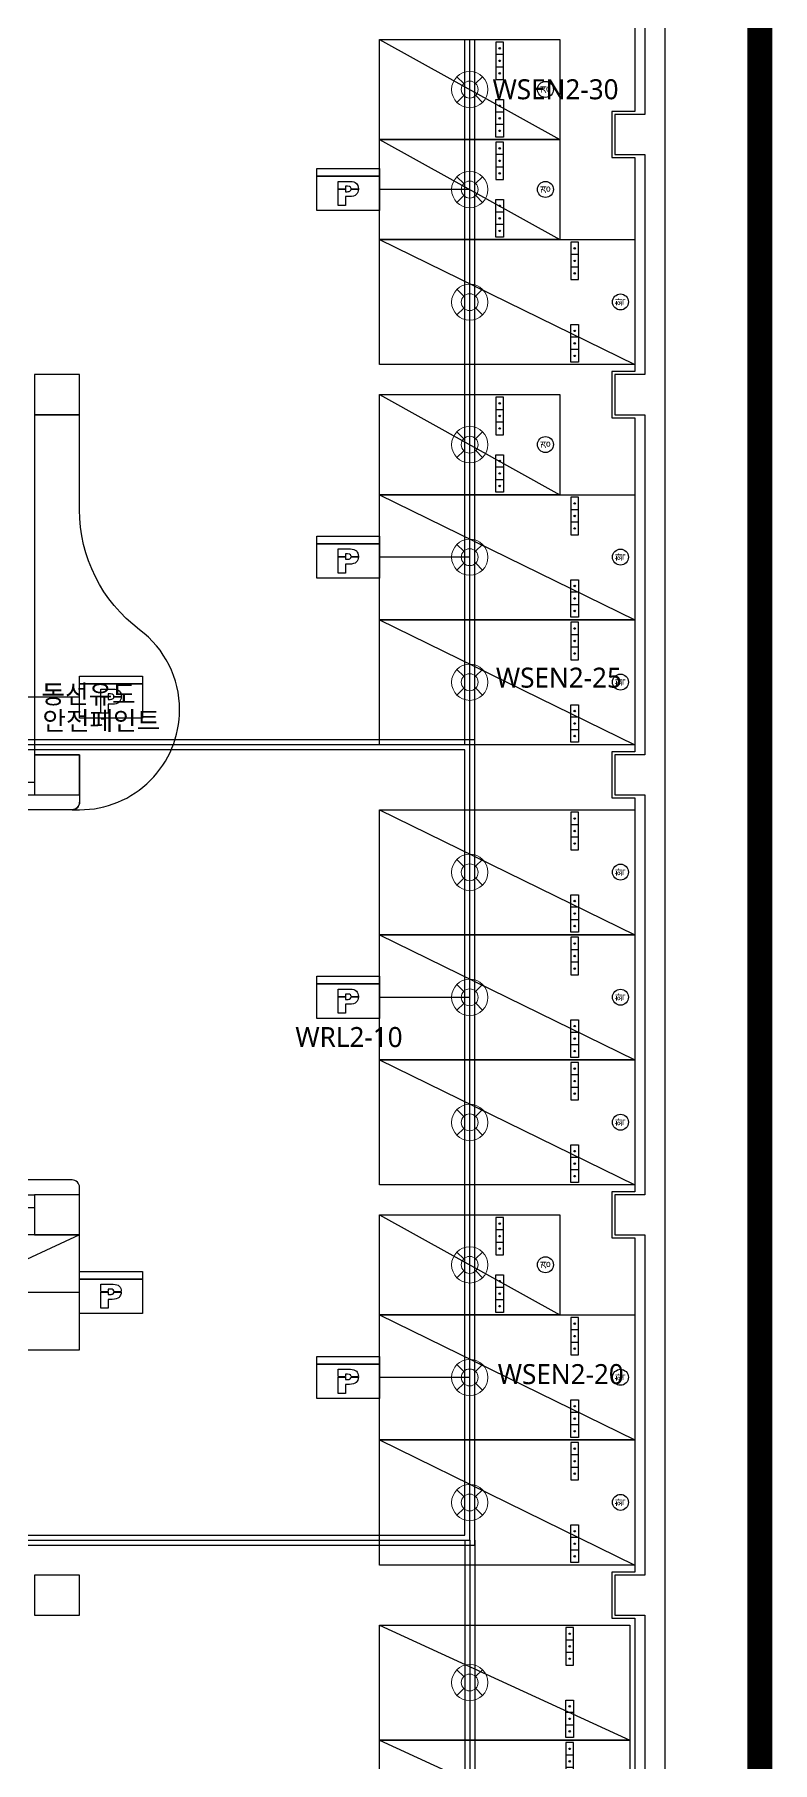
# Model space of a CAD drawing. Header units: millimetres. Extents: x -105683 to 94728, y -31127 to 151123.
# Drawn here: x 79975 to 94728, y 12448 to 46995 of the extents above; entities that cross this region are included whole.
import ezdxf
from ezdxf.enums import TextEntityAlignment as Align

# ---------------------------------------------------------------- set-up
doc = ezdxf.new("R2010")
doc.units = ezdxf.units.MM
doc.linetypes.add('AUDIT_D_080121100638-0', pattern=[0])
doc.linetypes.add('HIDDEN', pattern=[9.525, 6.35, -3.175])
for name, color, linetype in [('e-plan', 9, 'Continuous'), ('E-TEXT', 6, 'Continuous'), ('구역', 5, 'Continuous'), ('레이스웨이', 3, 'Continuous'), ('만공차등', 6, 'Continuous'), ('유도배선', 6, 'Continuous')]:
    doc.layers.add(name, color=color, linetype=linetype)
doc.layers.add('초음파센서', color=1, linetype='AUDIT_D_080121100638-0', lineweight=13)
doc.styles.add('xr_plan$0$USUN', font='malgun_0.ttf')
doc.styles.add('xr_plan$0$신화문자', font='malgun_0.ttf', dxfattribs={"width": 0.9})
doc.styles.add('Xref-지하1층$0$USUN', font='malgun_0.ttf')

# ---------------------------------------------------------------- blocks, each defined once
blk = doc.blocks.new('xr_plan$0$직각주차')
at = {"layer": 'e-plan'}
for p, q in [((2300, 5000), (0, 0)), ((0, 0), (0, 5000)), ((0, 5000), (2300, 5000)), ((2300, 5000), (2300, 0)), ((300, 1125), (300, 1275)), ((550, 1125), (550, 1275)), ((1750, 1125), (1750, 1275)), ((2000, 1125), (2000, 1275)), ((2300, 0), (0, 0))]:
    blk.add_line(p, q, dxfattribs=at)
for points in [[(800, 1275), (800, 1125), (50, 1125), (50, 1275)], [(2250, 1125), (2250, 1275), (1500, 1275), (1500, 1125)]]:
    blk.add_lwpolyline(points, close=True, dxfattribs=at)
for centre in [(175, 1200), (425, 1200), (675, 1200), (1625, 1200), (1875, 1200), (2125, 1200)]:
    blk.add_circle(centre, 15, dxfattribs=at)
blk = doc.blocks.new('xr_plan$0$확장형주차')
at = {"layer": 'e-plan', "linetype": 'Continuous'}
blk.add_line((2500, 5100), (0, 0), dxfattribs=at)
at = {"layer": 'e-plan'}
for p, q in [((0, 0), (0, 5100)), ((0, 5100), (2500, 5100)), ((2500, 5100), (2500, 0)), ((300, 1125), (300, 1275)), ((550, 1125), (550, 1275)), ((1950, 1125), (1950, 1275)), ((2200, 1125), (2200, 1275)), ((2500, 0), (0, 0))]:
    blk.add_line(p, q, dxfattribs=at)
for points in [[(800, 1275), (800, 1125), (50, 1125), (50, 1275)], [(2450, 1125), (2450, 1275), (1700, 1275), (1700, 1125)]]:
    blk.add_lwpolyline(points, close=True, dxfattribs=at)
for centre, radius in [((175, 1200), 15), ((425, 1200), 15), ((675, 1200), 15), ((1825, 1200), 15), ((2075, 1200), 15), ((2325, 1200), 15), ((1253, 285), 160)]:
    blk.add_circle(centre, radius, dxfattribs=at)
at = {"layer": 'e-plan', "style": 'xr_plan$0$신화문자', "width": 0.8}
blk.add_text('확', height=160, dxfattribs=at).set_placement((1253, 285), align=Align.MIDDLE_CENTER)
blk = doc.blocks.new('xr_plan$0$경형직각주차')
at = {"layer": 'e-plan', "linetype": 'Continuous'}
blk.add_line((2000, 3600), (0, 0), dxfattribs=at)
at = {"layer": 'e-plan'}
for p, q in [((0, 0), (0, 3600)), ((0, 3600), (2000, 3600)), ((2000, 3600), (2000, 0)), ((300, 1125), (300, 1275)), ((550, 1125), (550, 1275)), ((1450, 1125), (1450, 1275)), ((1700, 1125), (1700, 1275)), ((2000, 0), (0, 0))]:
    blk.add_line(p, q, dxfattribs=at)
for points in [[(800, 1275), (800, 1125), (50, 1125), (50, 1275)], [(1950, 1125), (1950, 1275), (1200, 1275), (1200, 1125)]]:
    blk.add_lwpolyline(points, close=True, dxfattribs=at)
for centre, radius in [((175, 1200), 15), ((425, 1200), 15), ((675, 1200), 15), ((1325, 1200), 15), ((1575, 1200), 15), ((1825, 1200), 15), ((1003, 285), 160)]:
    blk.add_circle(centre, radius, dxfattribs=at)
at = {"layer": 'e-plan', "style": 'xr_plan$0$신화문자', "width": 0.8}
blk.add_text('경', height=160, dxfattribs=at).set_placement((1003, 285), align=Align.MIDDLE_CENTER)
blk = doc.blocks.new('Xref-지하1층')
at = {"layer": 'e-plan'}
for p, q in [((96100, 81000), (96100, -7900)), ((95700, 59300), (95700, 57300)), ((95700, 56500), (95700, 52100)), ((95700, 51300), (95700, 44500)), ((81500, 43950), (83500, 43950)), ((81500, 43700), (83500, 43700)), ((95700, 43700), (95700, 35700)), ((84250, 43400), (40150, 43400)), ((84250, 36000), (40150, 36000)), ((81500, 35700), (83500, 35700)), ((81500, 35450), (83500, 35450)), ((95700, 34900), (95700, 28100)), ((95700, 27300), (95700, 20100))]:
    blk.add_line(p, q, dxfattribs=at)
at = {"layer": 'e-plan', "linetype": 'Continuous'}
for p, q in [((95500, 59300), (95500, 57360)), ((95500, 57360), (95040, 57360)), ((95040, 57360), (95040, 56440)), ((95040, 56440), (95500, 56440)), ((95500, 56440), (95500, 52160)), ((95500, 52160), (95040, 52160)), ((95040, 52160), (95040, 51240)), ((95040, 51240), (95500, 51240)), ((95500, 51240), (95500, 44560)), ((95500, 44560), (95040, 44560)), ((95040, 44560), (95040, 43640)), ((84400, 43700), (84400, 43550)), ((95040, 43640), (95500, 43640)), ((95500, 43640), (95500, 35760)), ((84400, 35700), (84400, 35850)), ((95500, 35760), (95040, 35760)), ((95040, 35760), (95040, 34840)), ((95040, 34840), (95500, 34840)), ((95500, 34840), (95500, 28160)), ((95500, 28160), (95040, 28160)), ((95040, 28160), (95040, 27240)), ((95040, 27240), (95500, 27240)), ((95500, 27240), (95500, 20160))]:
    blk.add_line(p, q, dxfattribs=at)
at = {"layer": 'e-plan'}
for points in [[(95700, 57300), (95100, 57300), (95100, 56500), (95700, 56500)], [(95700, 52100), (95100, 52100), (95100, 51300), (95700, 51300)], [(95700, 44500), (95100, 44500), (95100, 43700), (95700, 43700)], [(95700, 35700), (95100, 35700), (95100, 34900), (95700, 34900)], [(95700, 28100), (95100, 28100), (95100, 27300), (95700, 27300)]]:
    blk.add_lwpolyline(points, dxfattribs=at)
for points in [[(83500, 51300), (84400, 51300), (84400, 52100), (83500, 52100)], [(83500, 43700), (84400, 43700), (84400, 44500), (83500, 44500)], [(83500, 34900), (84400, 34900), (84400, 35700), (83500, 35700)], [(83500, 27300), (84400, 27300), (84400, 28100), (83500, 28100)]]:
    blk.add_lwpolyline(points, close=True, dxfattribs=at)
blk.add_lwpolyline([(85600, 47000, -0.236068), (84400, 49400), (84400, 51300), (83500, 51300), (83500, 44500), (84400, 44500), (84400, 43700), (84400, 43550, -0.414214), (84250, 43400), (84400, 43400, 0.414214), (86400, 45400, 0.236068)], format="xyb", close=True, dxfattribs=at)
at = {"layer": 'e-plan', "linetype": 'Continuous'}
for centre, start, end in [((84250, 43550), 270, 0), ((84250, 35850), 0, 90)]:
    blk.add_arc(centre, 150, start, end, dxfattribs=at)
for name, p, rotation in [('xr_plan$0$경형직각주차', (94000, 56800), 90), ('xr_plan$0$경형직각주차', (94000, 54800), 90), ('xr_plan$0$확장형주차', (95500, 52300), 90.00000000000001), ('xr_plan$0$경형직각주차', (94000, 49700), 90), ('xr_plan$0$확장형주차', (95500, 47200), 90.00000000000001), ('xr_plan$0$확장형주차', (95500, 44700), 90.00000000000001), ('xr_plan$0$확장형주차', (95500, 40900), 90.00000000000001), ('xr_plan$0$확장형주차', (95500, 38400), 90.00000000000001), ('xr_plan$0$확장형주차', (95500, 35900), 90.00000000000001), ('xr_plan$0$경형직각주차', (94000, 33300), 90), ('xr_plan$0$확장형주차', (95500, 30800), 90.00000000000001), ('xr_plan$0$확장형주차', (95500, 28300), 90.00000000000001), ('xr_plan$0$직각주차', (95400, 24800), 90.00000000000001), ('xr_plan$0$직각주차', (95400, 22500), 90.00000000000001)]:
    blk.add_blockref(name, p, dxfattribs=dict(at, rotation=rotation))
at = {"layer": 'e-plan', "linetype": 'Continuous', "xscale": -1, "rotation": 270}
blk.add_blockref('xr_plan$0$직각주차', (79400, 32600), dxfattribs=at)
at = {"layer": 'e-plan', "ltscale": 3, "style": 'xr_plan$0$USUN'}
for s, p in [('동선유도', (84581, 45711)), ('안전페인트', (84834, 45180))]:
    blk.add_text(s, height=375, dxfattribs=at).set_placement(p, align=Align.MIDDLE_CENTER)
blk = doc.blocks.new('센서')
at = {"layer": '초음파센서'}
for p, q in [((-256, 256), (-120, 119)), ((119, 120), (256, 256)), ((-256, -256), (-119, -120)), ((120, -119), (256, -256))]:
    blk.add_line(p, q, dxfattribs=at)
for major_axis, start_param, end_param in [((0, 362), 2.801804347482335, 9.08498965466192), ((0, 169), 2.862310370331366, 9.145495677510953)]:
    blk.add_ellipse((0, 0), major_axis=major_axis, ratio=1, start_param=start_param, end_param=end_param, dxfattribs=at)
blk = doc.blocks.new('만공차등')
at = {"layer": '만공차등', "color": 2}
for p, q in [((256, 773), (1281, 773)), ((256, 86), (256, 773)), ((1281, 647), (256, 647)), ((256, 647), (1281, 647)), ((1281, 773), (1281, 86)), ((602, 442), (724, 442)), ((602, 436), (724, 436)), ((817, 442), (935, 442)), ((817, 436), (935, 436)), ((1281, 86), (256, 86))]:
    blk.add_line(p, q, dxfattribs=at)
for points in [[(602, 563), (602, 563), (804, 563), (804, 563)], [(602, 442), (602, 509), (602, 563), (602, 563)], [(602, 170), (602, 170), (602, 322), (602, 436)], [(758, 483), (758, 483), (724, 483), (724, 483)], [(724, 483), (724, 483), (724, 463), (724, 442)], [(724, 436), (724, 415), (724, 395), (724, 395)], [(724, 395), (724, 395), (754, 395), (754, 395)], [(790, 316), (790, 316), (724, 316), (724, 316)], [(724, 316), (724, 316), (724, 170), (724, 170)], [(754, 395), (777, 395), (793, 399), (803, 407)], [(805, 470), (797, 479), (781, 483), (758, 483)], [(900, 349), (876, 327), (839, 316), (790, 316)], [(803, 407), (812, 415), (817, 425), (817, 436)], [(804, 563), (848, 563), (881, 552), (902, 531)], [(817, 442), (816, 453), (812, 462), (805, 470)], [(935, 436), (934, 400), (922, 370), (900, 349)], [(724, 170), (724, 170), (602, 170), (602, 170)]]:
    blk.add_open_spline(points, degree=3, dxfattribs=at)
blk.add_open_spline([(902, 531), (924, 510), (935, 481), (935, 442), (935, 442), (935, 442), (935, 442)], degree=3, knots=[0.4989771, 0.4989771, 0.4989771, 0.4989771, 0.9979543, 0.9979543, 0.9979543, 1, 1, 1, 1], dxfattribs=at)

msp = doc.modelspace()

# ---------------------------------------------------------------- linework, layer by layer
at = {"layer": '구역', "color": 7, "linetype": 'HIDDEN', "ltscale": 2, "const_width": 500}
msp.add_lwpolyline([(54687, 54655), (54687, 45912), (31006, 45912), (31006, -14964), (25870, -14964), (25870, -26096), (94478, -26096), (94478, 54655)], close=True, dxfattribs=at)
at = {"layer": '레이스웨이'}
for points in [[(88575, 32795), (88575, 46895)], [(88775, 32795), (88775, 46895)], [(69607, 16795), (88775, 16795), (88775, 32895), (79025, 32895), (79025, 38695), (38425, 38695), (38425, 32595)], [(69607, 16995), (88575, 16995), (88575, 32695), (78825, 32695), (78825, 38495), (38625, 38495), (38625, 32595)], [(88575, 16895), (88575, 8295)], [(88775, 16895), (88775, 8295)]]:
    msp.add_lwpolyline(points, dxfattribs=at)
at = {"layer": '만공차등', "color": 4, "linetype": 'Continuous', "ltscale": 2}
for points in [[(88675, 43895), (86875, 43895)], [(88675, 36545), (86875, 36545)], [(80875, 33745), (78925, 33745)], [(88675, 27745), (86875, 27745)], [(80875, 21845), (78325, 21845)], [(88675, 20145), (86875, 20145)]]:
    msp.add_lwpolyline(points, dxfattribs=at)
at = {"layer": '유도배선'}
for points in [[(88675, 32795), (88675, 46895)], [(69607, 16895), (88675, 16895), (88675, 32795), (78925, 32795), (78925, 38595), (38525, 38595), (38525, 32595)], [(88675, 16895), (88675, 8295)]]:
    msp.add_lwpolyline(points, dxfattribs=at)

# ---------------------------------------------------------------- block references
at = {"layer": 'e-plan'}
msp.add_blockref('Xref-지하1층', (-3525, -11905), dxfattribs=at)
at = {"layer": '만공차등', "xscale": 1.226069819647817, "yscale": 1.226069819647817, "zscale": 1.226069819647817}
for p in [(85304, 43369), (85304, 36019), (80561, 33219), (85304, 27219), (80561, 21319), (85304, 19619)]:
    msp.add_blockref('만공차등', p, dxfattribs=at)
at = {"layer": '초음파센서'}
for p in [(88675, 45895), (88675, 43895), (88675, 41645), (88675, 38795), (88675, 36545), (88675, 34045), (88675, 30245), (88675, 27745), (88675, 25245), (88675, 22395), (88675, 20145), (88675, 17645), (88675, 14045)]:
    msp.add_blockref('센서', p, dxfattribs=at)

# ---------------------------------------------------------------- texts
at = {"layer": 'E-TEXT', "style": 'Xref-지하1층$0$USUN'}
for s, p in [('WSEN2-30', (90392, 45901)), ('WSEN2-25', (90459, 34137)), ('WRL2-10', (86262, 26951)), ('WSEN2-20', (90496, 20212))]:
    msp.add_text(s, height=400, dxfattribs=at).set_placement(p, align=Align.MIDDLE_CENTER)

doc.saveas('drawing.dxf')
